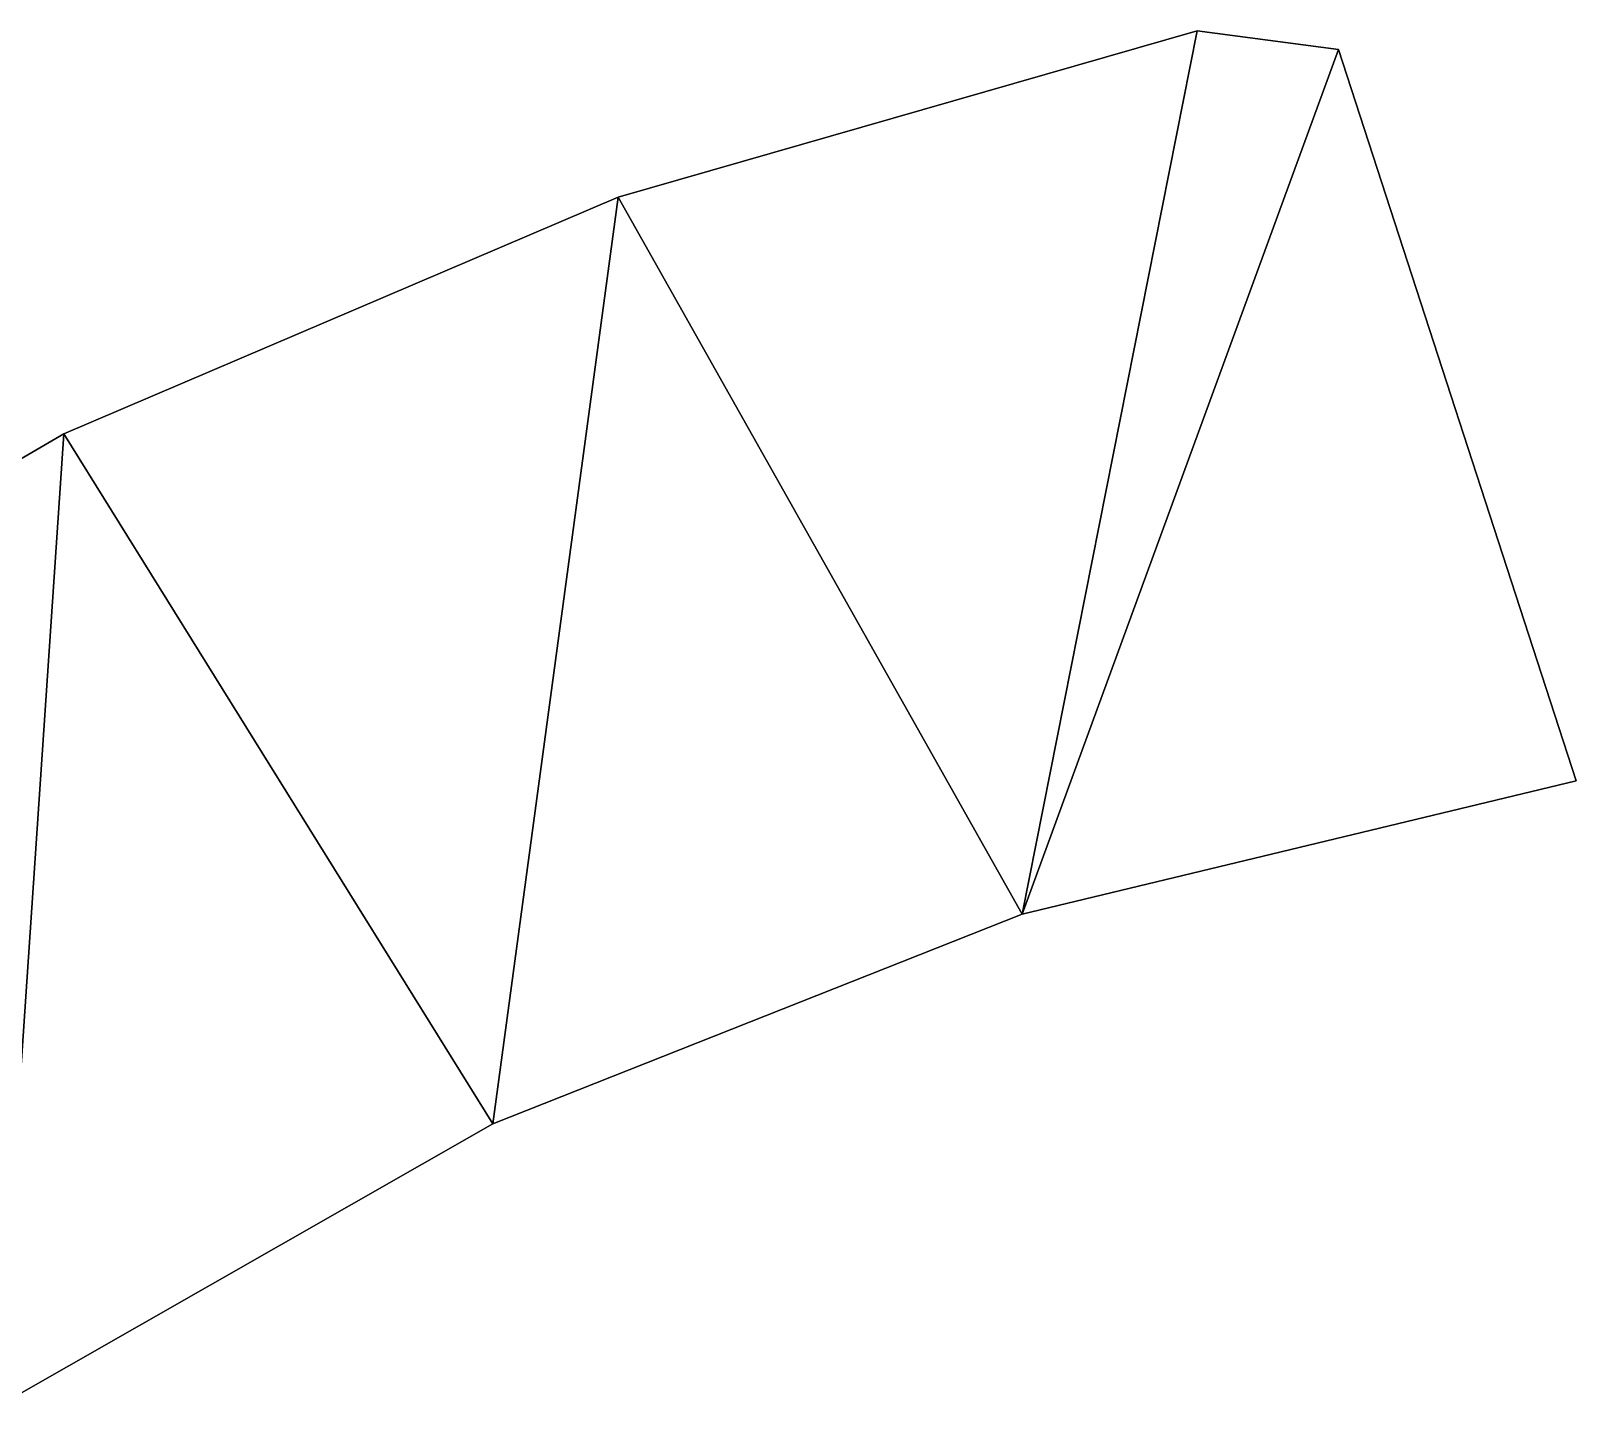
# Model space of a CAD drawing. Header units: metres. Extents: x -44.6 to 35.4, y -44.1 to 26.9.
# Drawn here: x -6.898 to -5.37, y 19.532 to 20.893 of the extents above; entities that cross this region are included whole.
import ezdxf

# ---------------------------------------------------------------- set-up
doc = ezdxf.new("R2010")
doc.units = ezdxf.units.M

msp = doc.modelspace()

# ---------------------------------------------------------------- linework, layer by layer
for points in [[(-5.744336, 20.892572, 123.214554), (-5.744337, 20.892574, 91.214554), (-6.317357, 20.72822, 91.214554)], [(-5.917426, 20.018757, 91.214554), (-6.317357, 20.72822, 91.214554), (-5.744337, 20.892574, 91.214554)], [(-6.317357, 20.72822, 91.214554), (-6.317356, 20.728218, 123.214554), (-5.744336, 20.892572, 123.214554)], [(-5.744336, 20.892572, 123.214554), (-6.317356, 20.728218, 123.214554), (-5.917425, 20.018755, 123.214554)], [(-5.917426, 20.018757, 91.214554), (-5.744337, 20.892574, 91.214554), (-5.604596, 20.874046, 91.214554)], [(-5.604595, 20.874044, 123.214554), (-5.744336, 20.892572, 123.214554), (-5.917425, 20.018755, 123.214554)], [(-5.604596, 20.874046, 91.214554), (-5.744337, 20.892574, 91.214554), (-5.744336, 20.892572, 123.214554)], [(-5.744336, 20.892572, 123.214554), (-5.604595, 20.874044, 123.214554), (-5.604596, 20.874046, 91.214554)], [(-5.604596, 20.874046, 91.214554), (-5.369532, 20.150595, 91.214554), (-5.917426, 20.018757, 91.214554)], [(-5.917425, 20.018755, 123.214554), (-5.369531, 20.150593, 123.214554), (-5.604595, 20.874044, 123.214554)], [(-5.369532, 20.150595, 91.214554), (-5.604596, 20.874046, 91.214554), (-5.604595, 20.874044, 123.214554)], [(-5.604595, 20.874044, 123.214554), (-5.369531, 20.150593, 123.214554), (-5.369532, 20.150595, 91.214554)], [(-6.317356, 20.728218, 123.214554), (-6.317357, 20.72822, 91.214554), (-6.865585, 20.494102, 91.214554)], [(-6.441354, 19.81123, 91.214554), (-6.865585, 20.494102, 91.214554), (-6.317357, 20.72822, 91.214554)], [(-6.865585, 20.494102, 91.214554), (-6.865584, 20.494101, 123.214554), (-6.317356, 20.728218, 123.214554)], [(-6.317356, 20.728218, 123.214554), (-6.865584, 20.494101, 123.214554), (-6.441353, 19.811228, 123.214554)], [(-6.317357, 20.72822, 91.214554), (-5.917426, 20.018757, 91.214554), (-6.441354, 19.81123, 91.214554)], [(-6.441353, 19.811228, 123.214554), (-5.917425, 20.018755, 123.214554), (-6.317356, 20.728218, 123.214554)], [(-6.865584, 20.494101, 123.214554), (-6.865585, 20.494102, 91.214554), (-7.380566, 20.193838, 91.214554)], [(-6.930919, 19.532133, 91.214554), (-7.380566, 20.193838, 91.214554), (-6.865585, 20.494102, 91.214554)], [(-7.380566, 20.193838, 91.214554), (-7.380565, 20.193836, 123.214554), (-6.865584, 20.494101, 123.214554)], [(-6.865584, 20.494101, 123.214554), (-7.380565, 20.193836, 123.214554), (-6.930918, 19.532131, 123.214554)], [(-6.865585, 20.494102, 91.214554), (-6.441354, 19.81123, 91.214554), (-6.930919, 19.532133, 91.214554)], [(-6.930918, 19.532131, 123.214554), (-6.441353, 19.811228, 123.214554), (-6.865584, 20.494101, 123.214554)], [(-5.917425, 20.018755, 123.214554), (-5.917426, 20.018757, 91.214554), (-5.369532, 20.150595, 91.214554)], [(-5.369532, 20.150595, 91.214554), (-5.369531, 20.150593, 123.214554), (-5.917425, 20.018755, 123.214554)], [(-6.441353, 19.811228, 123.214554), (-6.441354, 19.81123, 91.214554), (-5.917426, 20.018757, 91.214554)], [(-5.917426, 20.018757, 91.214554), (-5.917425, 20.018755, 123.214554), (-6.441353, 19.811228, 123.214554)], [(-6.930918, 19.532131, 123.214554), (-6.930919, 19.532133, 91.214554), (-6.441354, 19.81123, 91.214554)], [(-6.441354, 19.81123, 91.214554), (-6.441353, 19.811228, 123.214554), (-6.930918, 19.532131, 123.214554)]]:
    msp.add_3dface(points)

doc.saveas('drawing.dxf')
